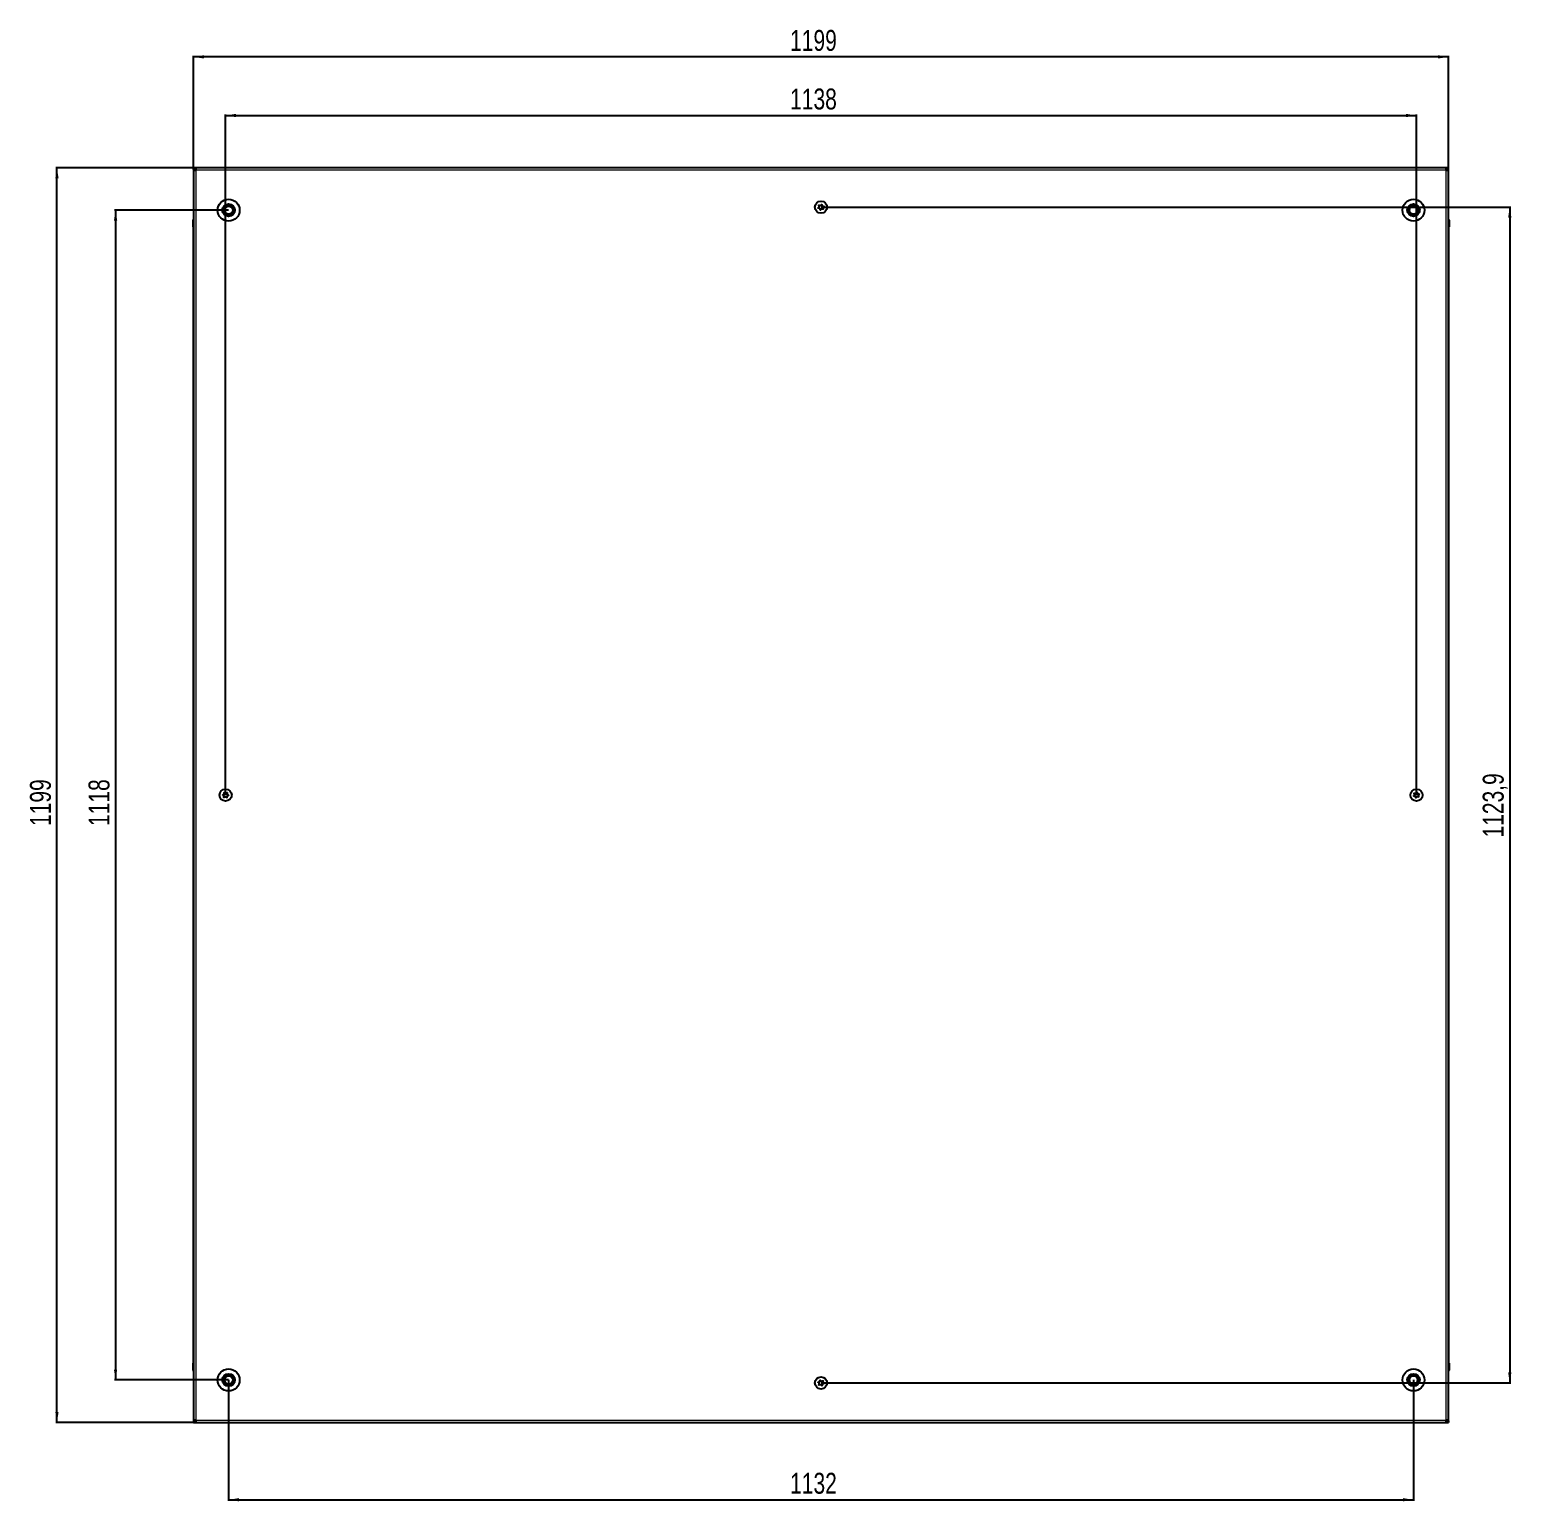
# Model space of a CAD drawing. Header units: millimetres. Extents: x 1315 to 5239, y -645 to 1979.
# Drawn here: x 1315 to 2730, y 501 to 1908 of the extents above; entities that cross this region are included whole.
import ezdxf

# ---------------------------------------------------------------- set-up
doc = ezdxf.new("R2010")
doc.units = ezdxf.units.MM
doc.layers.add('FORMAT', color=7, linetype='Continuous')
doc.styles.add('SLDTEXTSTYLE0', font='TXT', dxfattribs={"width": 0.75})
doc.dimstyles.new('SLDDIMSTYLE0', dxfattribs={"dimtxt": 20, "dimasz": 10, "dimexe": 0, "dimexo": 0.0625, "dimgap": 5, "dimtad": 2, "dimdec": 1, "dimrnd": 1e-09, "dimzin": 12, "dimdsep": 46, "dimtxsty": 'SLDTEXTSTYLE0', "dimsah": 1, "dimcen": 0.09, "dimadec": 0, "dimazin": 3, "dimtfac": 1, "dimtofl": 0, "dimtmove": 0, "dimatfit": 3, "dimfxl": 0, "dimfrac": 2, "dimtolj": 1, "dimtzin": 12, "dimarcsym": 0})

# ---------------------------------------------------------------- blocks, each defined once
blk = doc.blocks.new('_D')
at = {"layer": 'FORMAT'}
for p, q in [((1471.3, 1775.8), (1339.8, 1775.8)), ((1340.8, 576.8), (1340.8, 1775.8)), ((1471.3, 576.8), (1339.8, 576.8))]:
    blk.add_line(p, q, dxfattribs=at)
for points in [[(1340.8, 1775.8), (1339.3, 1765.8), (1342.4, 1765.8)], [(1340.8, 576.8), (1342.4, 586.8), (1339.3, 586.8)]]:
    blk.add_solid(points, dxfattribs=at)
at = {"layer": 'FORMAT', "insert": (1315, 1146.8), "char_height": 20, "attachment_point": 1, "rotation": 90, "style": 'SLDTEXTSTYLE0'}
blk.add_mtext('1199', dxfattribs=at)
blk = doc.blocks.new('_D_1')
at = {"layer": 'FORMAT'}
for p, q in [((1471.3, 1775.8), (1471.3, 1882.8)), ((2670.3, 1775.8), (2670.3, 1882.8)), ((2670.3, 1881.8), (1471.3, 1881.8))]:
    blk.add_line(p, q, dxfattribs=at)
for points in [[(1471.3, 1881.8), (1481.3, 1880.3), (1481.3, 1883.4)], [(2670.3, 1881.8), (2660.3, 1883.4), (2660.3, 1880.3)]]:
    blk.add_solid(points, dxfattribs=at)
at = {"layer": 'FORMAT', "insert": (2041.3, 1907.6), "char_height": 20, "attachment_point": 1, "style": 'SLDTEXTSTYLE0'}
blk.add_mtext('1199', dxfattribs=at)
blk = doc.blocks.new('_D_2')
at = {"layer": 'FORMAT'}
for p, q in [((1504.8, 617.3), (1504.8, 501.8)), ((2636.8, 617.3), (2636.8, 501.8)), ((1504.8, 502.8), (2636.8, 502.8))]:
    blk.add_line(p, q, dxfattribs=at)
for points in [[(1504.8, 502.8), (1514.8, 501.3), (1514.8, 504.4)], [(2636.8, 502.8), (2626.8, 504.4), (2626.8, 501.3)]]:
    blk.add_solid(points, dxfattribs=at)
at = {"layer": 'FORMAT', "insert": (2041.3, 528.6), "char_height": 20, "attachment_point": 1, "style": 'SLDTEXTSTYLE0'}
blk.add_mtext('1132', dxfattribs=at)
blk = doc.blocks.new('_D_3')
at = {"layer": 'FORMAT'}
for p, q in [((1501.8, 1176.3), (1501.8, 1826.8)), ((2639.8, 1176.3), (2639.8, 1826.8)), ((1501.8, 1825.8), (2639.8, 1825.8))]:
    blk.add_line(p, q, dxfattribs=at)
for points in [[(1501.8, 1825.8), (1511.8, 1824.3), (1511.8, 1827.4)], [(2639.8, 1825.8), (2629.8, 1827.4), (2629.8, 1824.3)]]:
    blk.add_solid(points, dxfattribs=at)
at = {"layer": 'FORMAT', "insert": (2041.3, 1851.6), "char_height": 20, "attachment_point": 1, "style": 'SLDTEXTSTYLE0'}
blk.add_mtext('1138', dxfattribs=at)
blk = doc.blocks.new('_D_4')
at = {"layer": 'FORMAT'}
for p, q in [((2070.8, 1738.3), (2729.8, 1738.3)), ((2728.8, 1738.3), (2728.8, 614.5)), ((2070.8, 614.5), (2729.8, 614.5))]:
    blk.add_line(p, q, dxfattribs=at)
for points in [[(2728.8, 1738.3), (2727.3, 1728.3), (2730.4, 1728.3)], [(2728.8, 614.5), (2730.4, 624.5), (2727.3, 624.5)]]:
    blk.add_solid(points, dxfattribs=at)
at = {"layer": 'FORMAT', "insert": (2703, 1135.8), "char_height": 20, "attachment_point": 1, "rotation": 90, "style": 'SLDTEXTSTYLE0'}
blk.add_mtext('1123,9', dxfattribs=at)
blk = doc.blocks.new('_D_5')
at = {"layer": 'FORMAT'}
for p, q in [((1504.8, 1735.3), (1395.8, 1735.3)), ((1396.8, 1735.3), (1396.8, 617.3)), ((1504.8, 617.3), (1395.8, 617.3))]:
    blk.add_line(p, q, dxfattribs=at)
for points in [[(1396.8, 1735.3), (1395.3, 1725.3), (1398.4, 1725.3)], [(1396.8, 617.3), (1398.4, 627.3), (1395.3, 627.3)]]:
    blk.add_solid(points, dxfattribs=at)
at = {"layer": 'FORMAT', "insert": (1371, 1146.8), "char_height": 20, "attachment_point": 1, "rotation": 90, "style": 'SLDTEXTSTYLE0'}
blk.add_mtext('1118', dxfattribs=at)

msp = doc.modelspace()

# ---------------------------------------------------------------- linework, layer by layer
at = {"color": 7, "linetype": 'Continuous', "lineweight": 25}
for p, q in [((1471.32, 1774.32), (1471.32, 1775.82)), ((1473.42, 1775.82), (1471.32, 1775.82)), ((1471.32, 1774.32), (1473.42, 1774.32)), ((1471.32, 1774.32), (1471.32, 1773.72)), ((1471.32, 1773.72), (1471.32, 578.92)), ((1471.32, 1773.72), (1473.42, 1773.72)), ((1473.42, 1775.82), (1473.42, 1773.72)), ((2668.22, 1775.82), (1473.42, 1775.82)), ((2668.22, 1773.72), (2668.22, 1775.82)), ((2670.32, 1775.82), (2668.22, 1775.82)), ((2668.22, 1774.32), (2670.32, 1774.32)), ((2668.22, 1773.72), (2670.32, 1773.72)), ((2670.32, 1774.32), (2670.32, 1775.82)), ((2670.32, 1773.72), (2670.32, 1774.32)), ((2670.32, 578.92), (2670.32, 1773.72)), ((2670.32, 1727.15), (2670.32, 1727.15)), ((1470.82, 1725.82), (1470.82, 1719.32)), ((1470.82, 1719.32), (1470.82, 1725.82)), ((1470.82, 1719.32), (1470.82, 1719.32)), ((1471.32, 1719.32), (1470.82, 1719.32)), ((1470.97, 1719.32), (1470.97, 633.32)), ((2670.32, 1719.32), (2670.82, 1719.32)), ((2670.67, 633.32), (2670.67, 1719.32)), ((2670.82, 1725.82), (2670.82, 1719.32)), ((2670.82, 1719.32), (2670.82, 1725.82)), ((2670.82, 1719.32), (2670.82, 1719.32)), ((2670.82, 1719.32), (2670.82, 1719.32)), ((1470.82, 626.82), (1470.82, 633.32)), ((1470.82, 633.32), (1470.82, 633.32)), ((1470.82, 633.32), (1470.82, 633.32)), ((1470.82, 633.32), (1470.82, 626.82)), ((1471.32, 633.32), (1470.82, 633.32)), ((1471.32, 625.5), (1471.32, 625.5)), ((2670.32, 633.32), (2670.82, 633.32)), ((2670.82, 633.32), (2670.82, 633.32)), ((2670.82, 626.82), (2670.82, 633.32)), ((2670.82, 633.32), (2670.82, 626.82)), ((1473.42, 578.92), (1471.32, 578.92)), ((1471.32, 578.92), (1471.32, 578.32)), ((1471.32, 578.32), (1471.32, 576.82)), ((1473.42, 578.32), (1471.32, 578.32)), ((1471.32, 576.82), (1473.42, 576.82)), ((1473.42, 578.92), (1473.42, 576.82)), ((1473.42, 576.82), (2668.22, 576.82)), ((2668.22, 576.82), (2668.22, 578.92)), ((2670.32, 578.92), (2668.22, 578.92)), ((2670.32, 578.32), (2668.22, 578.32)), ((2668.22, 576.82), (2670.32, 576.82)), ((2670.32, 578.32), (2670.32, 578.92)), ((2670.32, 578.32), (2670.32, 576.82))]:
    msp.add_line(p, q, dxfattribs=at)
at = {"color": 8, "linetype": 'Continuous', "lineweight": 18}
for p, q in [((2668.22, 1773.72), (1473.42, 1773.72)), ((1473.42, 1773.72), (1473.42, 578.92)), ((2668.22, 578.92), (2668.22, 1773.72)), ((1471.32, 1725.82), (1470.82, 1725.82)), ((2670.32, 1725.82), (2670.82, 1725.82)), ((1471.32, 626.82), (1470.82, 626.82)), ((2670.32, 626.82), (2670.82, 626.82)), ((1473.42, 578.92), (2668.22, 578.92))]:
    msp.add_line(p, q, dxfattribs=at)
at = {"color": 7, "linetype": 'Continuous', "lineweight": 25}
for centre, radius in [((1504.82, 1735.32), 10.5), ((1504.82, 1735.32), 6), ((2070.82, 1738.17), 5.79), ((2636.82, 1735.32), 10.5), ((2636.82, 1735.32), 6), ((1504.82, 1735.32), 3.9), ((2070.82, 1738.17), 1.85), ((2636.82, 1735.32), 3.9), ((1501.97, 1176.32), 5.79), ((1501.97, 1176.32), 1.85), ((2639.67, 1176.32), 5.79), ((2639.67, 1176.32), 1.85), ((1504.82, 617.32), 10.5), ((1504.82, 617.32), 6), ((2636.82, 617.32), 10.5), ((2636.82, 617.32), 6), ((1504.82, 617.32), 3.9), ((2070.82, 614.47), 5.79), ((2070.82, 614.47), 1.85), ((2636.82, 617.32), 3.9)]:
    msp.add_circle(centre, radius, dxfattribs=at)
for centre, radius, start, end in [((1472.82, 1725.82), 2, 138.59038, 180), ((1504.82, 1735.32), 4.62, 120, 180), ((1504.82, 1735.32), 4.62, 180, 240), ((1504.82, 1735.32), 4.62, 60, 120), ((1504.82, 1735.32), 4.62, 240, 300), ((1504.82, 1735.32), 4.62, 360, 60), ((1504.82, 1735.32), 4.62, 300, 360), ((2636.82, 1735.32), 4.62, 120, 180), ((2636.82, 1735.32), 4.62, 180, 240), ((2636.82, 1735.32), 4.62, 60, 120), ((2636.82, 1735.32), 4.62, 240, 300), ((2636.82, 1735.32), 4.62, 360, 60), ((2636.82, 1735.32), 4.62, 300, 360), ((2668.82, 1725.82), 2, 33.78451, 41.40962), ((2668.82, 1725.82), 2, 0, 41.40962), ((2668.82, 1725.82), 2, 360, 19.56674), ((1472.82, 626.82), 2, 180, 199.56674), ((1472.82, 626.82), 2, 180, 221.40962), ((1472.82, 626.82), 2, 213.78451, 221.40962), ((2668.82, 626.82), 2, 318.57492, 0), ((2668.82, 626.82), 2, 318.59038, 0), ((1504.82, 617.32), 4.62, 120, 180), ((1504.82, 617.32), 4.62, 180, 240), ((1504.82, 617.32), 4.62, 60, 120), ((1504.82, 617.32), 4.62, 240, 300), ((1504.82, 617.32), 4.62, 0, 60), ((1504.82, 617.32), 4.62, 300, 0), ((2636.82, 617.32), 4.62, 120, 180), ((2636.82, 617.32), 4.62, 180, 240), ((2636.82, 617.32), 4.62, 60, 120), ((2636.82, 617.32), 4.62, 240, 300), ((2636.82, 617.32), 4.62, 0, 60), ((2636.82, 617.32), 4.62, 300, 0)]:
    msp.add_arc(centre, radius, start, end, dxfattribs=at)
for points, knots in [([(1500.2, 1735.32), (1500.53, 1735.9), (1501.1, 1736.88), (1501.92, 1738.3), (1502.33, 1739.01), (1502.51, 1739.32)], [0, 0, 0, 0, 0.4391308, 0.7513783, 1, 1, 1, 1]), ([(1502.51, 1731.32), (1502.18, 1731.9), (1501.61, 1732.88), (1500.79, 1734.3), (1500.38, 1735.01), (1500.2, 1735.32)], [0, 0, 0, 0, 0.4391308, 0.7513783, 1, 1, 1, 1]), ([(1502.51, 1739.32), (1502.71, 1739.32), (1503.42, 1739.32), (1504.72, 1739.32), (1506.11, 1739.32), (1506.86, 1739.32), (1507.13, 1739.32)], [0, 0, 0, 0, 0.1393293, 0.4852696, 0.8163565, 1, 1, 1, 1]), ([(1507.13, 1731.32), (1506.86, 1731.32), (1506.11, 1731.32), (1504.72, 1731.32), (1503.42, 1731.32), (1502.71, 1731.32), (1502.51, 1731.32)], [0, 0, 0, 0, 0.1836435, 0.5147304, 0.8606707, 1, 1, 1, 1]), ([(1507.13, 1739.32), (1507.46, 1738.75), (1508.03, 1737.77), (1508.85, 1736.35), (1509.26, 1735.64), (1509.44, 1735.32)], [0, 0, 0, 0, 0.4391308, 0.7513783, 1, 1, 1, 1]), ([(1509.44, 1735.32), (1509.11, 1734.75), (1508.54, 1733.77), (1507.72, 1732.35), (1507.31, 1731.64), (1507.13, 1731.32)], [0, 0, 0, 0, 0.4391308, 0.7513783, 1, 1, 1, 1]), ([(2068.73, 1740.04), (2068.72, 1740.03), (2068.71, 1740), (2068.71, 1739.95), (2068.73, 1739.8), (2068.87, 1739.44), (2069.06, 1738.94), (2068.96, 1738.31), (2068.64, 1737.91), (2068.36, 1737.63), (2068.21, 1737.45), (2068.16, 1737.36), (2068.15, 1737.32), (2068.16, 1737.29), (2068.18, 1737.26), (2068.24, 1737.22), (2068.5, 1737.15), (2068.97, 1737.09), (2069.64, 1736.85), (2069.96, 1736.21), (2070.06, 1735.75), (2070.16, 1735.5), (2070.21, 1735.45), (2070.24, 1735.43), (2070.27, 1735.43), (2070.31, 1735.44), (2070.34, 1735.46), (2070.41, 1735.51), (2070.56, 1735.68), (2070.8, 1735.98), (2071.17, 1736.34), (2071.78, 1736.51), (2072.3, 1736.38), (2072.68, 1736.28), (2072.83, 1736.27), (2072.89, 1736.29), (2072.91, 1736.31), (2072.93, 1736.34), (2072.93, 1736.4), (2072.91, 1736.54), (2072.77, 1736.9), (2072.58, 1737.41), (2072.68, 1738.04), (2073, 1738.44), (2073.28, 1738.72), (2073.43, 1738.9), (2073.48, 1738.98), (2073.49, 1739.03), (2073.48, 1739.06), (2073.46, 1739.08), (2073.4, 1739.13), (2073.14, 1739.2), (2072.67, 1739.25), (2072, 1739.5), (2071.68, 1740.13), (2071.58, 1740.6), (2071.48, 1740.85), (2071.43, 1740.9), (2071.4, 1740.91), (2071.37, 1740.92), (2071.33, 1740.91), (2071.3, 1740.89), (2071.23, 1740.84), (2071.08, 1740.67), (2070.84, 1740.37), (2070.47, 1740.01), (2069.86, 1739.84), (2069.34, 1739.97), (2068.96, 1740.06), (2068.81, 1740.07), (2068.75, 1740.06), (2068.74, 1740.04), (2068.73, 1740.04)], [0, 0, 0, 0, 0.0020087, 0.00442, 0.0093647, 0.0255282, 0.0677053, 0.0957862, 0.1246456, 0.1503415, 0.1605194, 0.1633943, 0.1656965, 0.1672448, 0.1688741, 0.1707699, 0.1786058, 0.2119941, 0.2499945, 0.2879948, 0.3213831, 0.329219, 0.3311148, 0.3327441, 0.3342924, 0.3362166, 0.3385353, 0.3413178, 0.349662, 0.3753578, 0.4042173, 0.4322982, 0.4744753, 0.4906388, 0.4966691, 0.49844, 0.5, 0.5020087, 0.50442, 0.5093647, 0.5255282, 0.5677053, 0.5957862, 0.6246456, 0.6503415, 0.6605194, 0.6633943, 0.6656965, 0.6672448, 0.6688741, 0.6707699, 0.6786058, 0.7119941, 0.7499945, 0.7879948, 0.8213831, 0.829219, 0.8311148, 0.8327441, 0.8342924, 0.8362166, 0.8385353, 0.8413178, 0.849662, 0.8753578, 0.9042173, 0.9322982, 0.9744753, 0.9906388, 0.9966691, 0.99844, 1, 1, 1, 1]), ([(2632.2, 1735.32), (2632.53, 1735.9), (2633.1, 1736.88), (2633.92, 1738.3), (2634.33, 1739.01), (2634.51, 1739.32)], [0, 0, 0, 0, 0.4391308, 0.7513783, 1, 1, 1, 1]), ([(2634.51, 1731.32), (2634.18, 1731.9), (2633.61, 1732.88), (2632.79, 1734.3), (2632.38, 1735.01), (2632.2, 1735.32)], [0, 0, 0, 0, 0.4391308, 0.7513783, 1, 1, 1, 1]), ([(2634.51, 1739.32), (2634.71, 1739.32), (2635.42, 1739.32), (2636.72, 1739.32), (2638.11, 1739.32), (2638.86, 1739.32), (2639.13, 1739.32)], [0, 0, 0, 0, 0.1393293, 0.4852696, 0.8163565, 1, 1, 1, 1]), ([(2639.13, 1731.32), (2638.86, 1731.32), (2638.11, 1731.32), (2636.72, 1731.32), (2635.42, 1731.32), (2634.71, 1731.32), (2634.51, 1731.32)], [0, 0, 0, 0, 0.1836435, 0.5147304, 0.8606707, 1, 1, 1, 1]), ([(2639.13, 1739.32), (2639.46, 1738.75), (2640.03, 1737.77), (2640.85, 1736.35), (2641.26, 1735.64), (2641.44, 1735.32)], [0, 0, 0, 0, 0.4391308, 0.7513783, 1, 1, 1, 1]), ([(2641.44, 1735.32), (2641.11, 1734.75), (2640.54, 1733.77), (2639.72, 1732.35), (2639.31, 1731.64), (2639.13, 1731.32)], [0, 0, 0, 0, 0.4391308, 0.7513783, 1, 1, 1, 1]), ([(1500.4, 1174.01), (1500.41, 1174), (1500.44, 1173.99), (1500.49, 1173.99), (1500.63, 1174.04), (1500.97, 1174.22), (1501.45, 1174.48), (1502.08, 1174.46), (1502.53, 1174.2), (1502.84, 1173.96), (1503.04, 1173.83), (1503.13, 1173.8), (1503.17, 1173.79), (1503.2, 1173.81), (1503.22, 1173.83), (1503.26, 1173.89), (1503.29, 1174.16), (1503.29, 1174.63), (1503.44, 1175.33), (1504.03, 1175.73), (1504.47, 1175.9), (1504.71, 1176.03), (1504.75, 1176.08), (1504.76, 1176.11), (1504.76, 1176.14), (1504.75, 1176.18), (1504.72, 1176.21), (1504.66, 1176.27), (1504.48, 1176.4), (1504.15, 1176.59), (1503.74, 1176.91), (1503.49, 1177.49), (1503.55, 1178.03), (1503.6, 1178.42), (1503.59, 1178.57), (1503.56, 1178.62), (1503.54, 1178.65), (1503.5, 1178.66), (1503.45, 1178.65), (1503.31, 1178.61), (1502.97, 1178.43), (1502.49, 1178.17), (1501.86, 1178.19), (1501.41, 1178.45), (1501.1, 1178.69), (1500.9, 1178.82), (1500.81, 1178.85), (1500.77, 1178.85), (1500.74, 1178.84), (1500.72, 1178.82), (1500.68, 1178.76), (1500.65, 1178.49), (1500.65, 1178.01), (1500.5, 1177.32), (1499.91, 1176.92), (1499.47, 1176.75), (1499.23, 1176.62), (1499.19, 1176.56), (1499.18, 1176.54), (1499.18, 1176.5), (1499.19, 1176.47), (1499.22, 1176.44), (1499.28, 1176.38), (1499.46, 1176.25), (1499.79, 1176.05), (1500.2, 1175.74), (1500.45, 1175.15), (1500.39, 1174.62), (1500.34, 1174.23), (1500.35, 1174.08), (1500.38, 1174.03), (1500.39, 1174.01), (1500.4, 1174.01)], [0, 0, 0, 0, 0.0020087, 0.00442, 0.0093647, 0.0255282, 0.0677053, 0.0957862, 0.1246456, 0.1503415, 0.1605194, 0.1633943, 0.1656965, 0.1672448, 0.1688741, 0.1707699, 0.1786058, 0.2119941, 0.2499945, 0.2879948, 0.3213831, 0.329219, 0.3311148, 0.3327441, 0.3342924, 0.3362166, 0.3385353, 0.3413178, 0.349662, 0.3753578, 0.4042173, 0.4322982, 0.4744753, 0.4906388, 0.4966691, 0.49844, 0.5, 0.5020087, 0.50442, 0.5093647, 0.5255282, 0.5677053, 0.5957862, 0.6246456, 0.6503415, 0.6605194, 0.6633943, 0.6656965, 0.6672448, 0.6688741, 0.6707699, 0.6786058, 0.7119941, 0.7499945, 0.7879948, 0.8213831, 0.829219, 0.8311148, 0.8327441, 0.8342924, 0.8362166, 0.8385353, 0.8413178, 0.849662, 0.8753578, 0.9042173, 0.9322982, 0.9744753, 0.9906388, 0.9966691, 0.99844, 1, 1, 1, 1]), ([(2640.16, 1179.08), (2640.15, 1179.08), (2640.12, 1179.08), (2640.07, 1179.05), (2639.96, 1178.96), (2639.73, 1178.65), (2639.4, 1178.22), (2638.81, 1177.98), (2638.3, 1178.04), (2637.92, 1178.13), (2637.68, 1178.17), (2637.59, 1178.16), (2637.55, 1178.15), (2637.52, 1178.12), (2637.51, 1178.09), (2637.51, 1178.02), (2637.58, 1177.76), (2637.78, 1177.33), (2637.92, 1176.64), (2637.55, 1176.03), (2637.21, 1175.7), (2637.05, 1175.48), (2637.03, 1175.41), (2637.03, 1175.38), (2637.04, 1175.35), (2637.07, 1175.33), (2637.11, 1175.31), (2637.19, 1175.28), (2637.41, 1175.24), (2637.79, 1175.19), (2638.29, 1175.06), (2638.76, 1174.64), (2638.92, 1174.12), (2639.04, 1173.75), (2639.1, 1173.62), (2639.15, 1173.58), (2639.18, 1173.56), (2639.22, 1173.57), (2639.27, 1173.59), (2639.38, 1173.69), (2639.61, 1174), (2639.94, 1174.43), (2640.53, 1174.66), (2641.04, 1174.61), (2641.42, 1174.52), (2641.66, 1174.48), (2641.75, 1174.49), (2641.79, 1174.5), (2641.82, 1174.53), (2641.83, 1174.56), (2641.83, 1174.62), (2641.76, 1174.88), (2641.56, 1175.31), (2641.42, 1176.01), (2641.79, 1176.62), (2642.13, 1176.95), (2642.29, 1177.17), (2642.31, 1177.23), (2642.31, 1177.27), (2642.3, 1177.29), (2642.27, 1177.32), (2642.23, 1177.34), (2642.15, 1177.37), (2641.93, 1177.41), (2641.55, 1177.46), (2641.05, 1177.58), (2640.58, 1178.01), (2640.42, 1178.53), (2640.3, 1178.9), (2640.23, 1179.03), (2640.19, 1179.07), (2640.17, 1179.08), (2640.16, 1179.08)], [0, 0, 0, 0, 0.0020087, 0.00442, 0.0093647, 0.0255282, 0.0677053, 0.0957862, 0.1246456, 0.1503415, 0.1605194, 0.1633943, 0.1656965, 0.1672448, 0.1688741, 0.1707699, 0.1786058, 0.2119941, 0.2499945, 0.2879948, 0.3213831, 0.329219, 0.3311148, 0.3327441, 0.3342924, 0.3362166, 0.3385353, 0.3413178, 0.349662, 0.3753578, 0.4042173, 0.4322982, 0.4744753, 0.4906388, 0.4966691, 0.49844, 0.5, 0.5020087, 0.50442, 0.5093647, 0.5255282, 0.5677053, 0.5957862, 0.6246456, 0.6503415, 0.6605194, 0.6633943, 0.6656965, 0.6672448, 0.6688741, 0.6707699, 0.6786058, 0.7119941, 0.7499945, 0.7879948, 0.8213831, 0.829219, 0.8311148, 0.8327441, 0.8342924, 0.8362166, 0.8385353, 0.8413178, 0.849662, 0.8753578, 0.9042173, 0.9322982, 0.9744753, 0.9906388, 0.9966691, 0.99844, 1, 1, 1, 1]), ([(1500.2, 617.32), (1500.53, 617.9), (1501.1, 618.88), (1501.92, 620.3), (1502.33, 621.01), (1502.51, 621.32)], [0, 0, 0, 0, 0.4391308, 0.7513783, 1, 1, 1, 1]), ([(1502.51, 613.32), (1502.18, 613.9), (1501.61, 614.88), (1500.79, 616.3), (1500.38, 617.01), (1500.2, 617.32)], [0, 0, 0, 0, 0.4391308, 0.7513783, 1, 1, 1, 1]), ([(1502.51, 621.32), (1502.71, 621.32), (1503.42, 621.32), (1504.72, 621.32), (1506.11, 621.32), (1506.86, 621.32), (1507.13, 621.32)], [0, 0, 0, 0, 0.1393293, 0.4852696, 0.8163565, 1, 1, 1, 1]), ([(1507.13, 613.32), (1506.86, 613.32), (1506.11, 613.32), (1504.72, 613.32), (1503.42, 613.32), (1502.71, 613.32), (1502.51, 613.32)], [0, 0, 0, 0, 0.1836435, 0.5147304, 0.8606707, 1, 1, 1, 1]), ([(1507.13, 621.32), (1507.46, 620.75), (1508.03, 619.77), (1508.85, 618.35), (1509.26, 617.64), (1509.44, 617.32)], [0, 0, 0, 0, 0.4391308, 0.7513783, 1, 1, 1, 1]), ([(1509.44, 617.32), (1509.11, 616.75), (1508.54, 615.77), (1507.72, 614.35), (1507.31, 613.64), (1507.13, 613.32)], [0, 0, 0, 0, 0.4391308, 0.7513783, 1, 1, 1, 1]), ([(2073.55, 613.83), (2073.55, 613.84), (2073.55, 613.87), (2073.52, 613.92), (2073.43, 614.04), (2073.14, 614.29), (2072.73, 614.64), (2072.52, 615.24), (2072.61, 615.75), (2072.72, 616.13), (2072.77, 616.36), (2072.77, 616.45), (2072.76, 616.49), (2072.73, 616.52), (2072.7, 616.53), (2072.63, 616.54), (2072.37, 616.48), (2071.93, 616.3), (2071.23, 616.2), (2070.64, 616.61), (2070.33, 616.96), (2070.12, 617.13), (2070.05, 617.16), (2070.02, 617.16), (2069.99, 617.15), (2069.97, 617.12), (2069.94, 617.09), (2069.91, 617.01), (2069.86, 616.79), (2069.79, 616.41), (2069.64, 615.92), (2069.19, 615.48), (2068.66, 615.35), (2068.28, 615.25), (2068.15, 615.19), (2068.11, 615.14), (2068.09, 615.11), (2068.09, 615.08), (2068.12, 615.02), (2068.21, 614.91), (2068.5, 614.66), (2068.91, 614.3), (2069.12, 613.71), (2069.03, 613.2), (2068.92, 612.82), (2068.87, 612.59), (2068.87, 612.49), (2068.88, 612.45), (2068.91, 612.43), (2068.94, 612.41), (2069.01, 612.41), (2069.27, 612.47), (2069.71, 612.64), (2070.41, 612.74), (2071, 612.34), (2071.31, 611.98), (2071.52, 611.81), (2071.58, 611.79), (2071.62, 611.79), (2071.65, 611.8), (2071.67, 611.82), (2071.69, 611.86), (2071.73, 611.94), (2071.78, 612.16), (2071.85, 612.53), (2072, 613.03), (2072.45, 613.47), (2072.98, 613.6), (2073.36, 613.7), (2073.49, 613.76), (2073.53, 613.8), (2073.54, 613.82), (2073.55, 613.83)], [0, 0, 0, 0, 0.00200873, 0.00442003, 0.00936469, 0.02552819, 0.06770529, 0.09578618, 0.12464563, 0.1503415, 0.16051935, 0.16339425, 0.16569651, 0.16724481, 0.16887414, 0.1707699, 0.17860577, 0.21199411, 0.24999446, 0.2879948, 0.32138314, 0.32921901, 0.33111477, 0.3327441, 0.3342924, 0.33621663, 0.33853534, 0.3413178, 0.34966197, 0.37535784, 0.40421729, 0.43229818, 0.47447528, 0.49063878, 0.4966691, 0.49844005, 0.5, 0.50200873, 0.50442003, 0.50936469, 0.52552819, 0.56770529, 0.59578618, 0.62464563, 0.6503415, 0.66051935, 0.66339425, 0.66569651, 0.66724481, 0.66887414, 0.6707699, 0.67860577, 0.71199411, 0.74999446, 0.7879948, 0.82138314, 0.82921901, 0.83111477, 0.8327441, 0.8342924, 0.83621663, 0.83853534, 0.8413178, 0.84966197, 0.87535784, 0.90421729, 0.93229818, 0.97447528, 0.99063878, 0.9966691, 0.99844005, 1, 1, 1, 1]), ([(2632.2, 617.32), (2632.53, 617.9), (2633.1, 618.88), (2633.92, 620.3), (2634.33, 621.01), (2634.51, 621.32)], [0, 0, 0, 0, 0.4391308, 0.7513783, 1, 1, 1, 1]), ([(2634.51, 613.32), (2634.18, 613.9), (2633.61, 614.88), (2632.79, 616.3), (2632.38, 617.01), (2632.2, 617.32)], [0, 0, 0, 0, 0.4391308, 0.7513783, 1, 1, 1, 1]), ([(2634.51, 621.32), (2634.71, 621.32), (2635.42, 621.32), (2636.72, 621.32), (2638.11, 621.32), (2638.86, 621.32), (2639.13, 621.32)], [0, 0, 0, 0, 0.1393293, 0.4852696, 0.8163565, 1, 1, 1, 1]), ([(2639.13, 613.32), (2638.86, 613.32), (2638.11, 613.32), (2636.72, 613.32), (2635.42, 613.32), (2634.71, 613.32), (2634.51, 613.32)], [0, 0, 0, 0, 0.1836435, 0.5147304, 0.8606707, 1, 1, 1, 1]), ([(2639.13, 621.32), (2639.46, 620.75), (2640.03, 619.77), (2640.85, 618.35), (2641.26, 617.64), (2641.44, 617.32)], [0, 0, 0, 0, 0.4391308, 0.7513783, 1, 1, 1, 1]), ([(2641.44, 617.32), (2641.11, 616.75), (2640.54, 615.77), (2639.72, 614.35), (2639.31, 613.64), (2639.13, 613.32)], [0, 0, 0, 0, 0.4391308, 0.7513783, 1, 1, 1, 1])]:
    msp.add_open_spline(points, degree=3, knots=knots, dxfattribs=at)

# ---------------------------------------------------------------- dimensions: what is measured, and where the dimension line sits
at = {"layer": 'FORMAT'}
for base, p1, p2, picture, middle in [((1471.32, 1881.82), (2670.32, 1775.82), (1471.32, 1775.82), '_D_1', (2070.82, 1881.82)), ((2639.82, 1825.82), (1501.82, 1176.32), (2639.82, 1176.32), '_D_3', (2070.82, 1825.82)), ((2636.82, 502.82), (1504.82, 617.32), (2636.82, 617.32), '_D_2', (2070.82, 502.82))]:
    dim = msp.add_linear_dim(base=base, p1=p1, p2=p2, dimstyle='SLDDIMSTYLE0', dxfattribs=at)
    dim.commit()
    dim.dimension.update_dxf_attribs({"geometry": picture, "text_midpoint": middle, "dimtype": 160})
for base, p1, p2, picture, middle in [((1340.82, 1775.82), (1471.32, 576.82), (1471.32, 1775.82), '_D', (1340.82, 1176.32)), ((1396.82, 617.32), (1504.82, 1735.32), (1504.82, 617.32), '_D_5', (1396.82, 1176.32)), ((2728.8202948, 614.47343353), (2070.8199379, 1738.32343353), (2070.8199379, 614.47343353), '_D_4', (2728.8202948, 1176.39843353))]:
    dim = msp.add_linear_dim(base=base, p1=p1, p2=p2, angle=90, dimstyle='SLDDIMSTYLE0', dxfattribs=at)
    dim.commit()
    dim.dimension.update_dxf_attribs({"geometry": picture, "text_midpoint": middle, "dimtype": 160})

doc.saveas('drawing.dxf')
